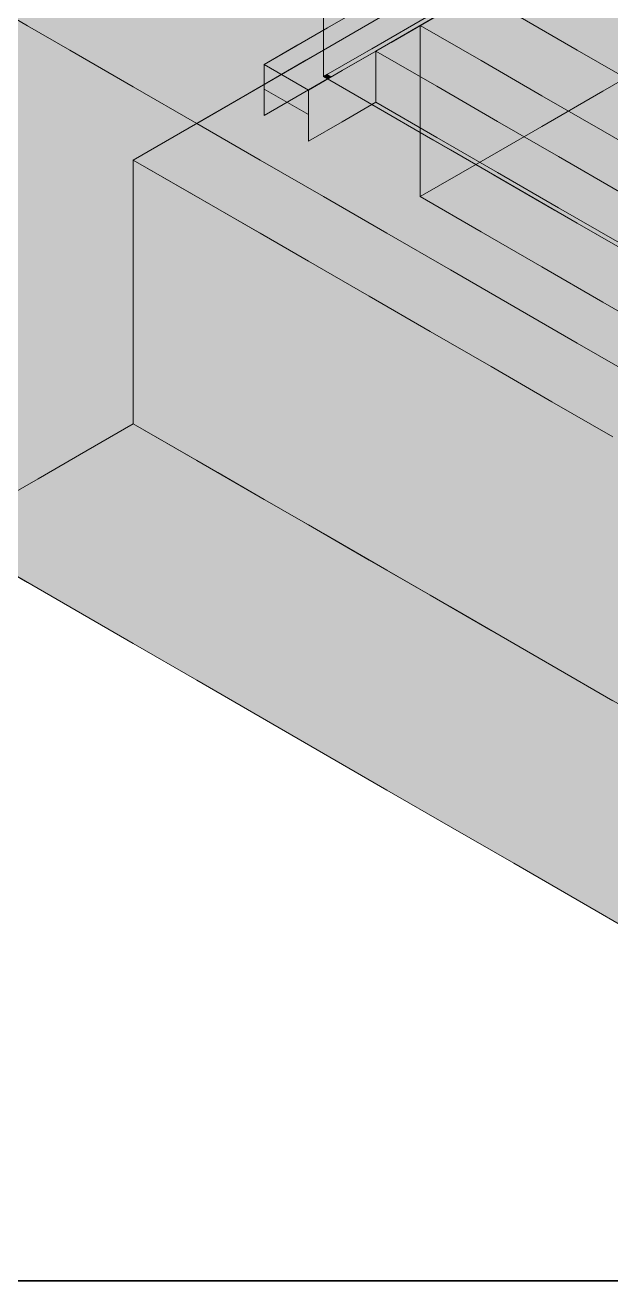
# Model space of a CAD drawing. Header units: metres. Extents: x 349021 to 349543, y 9281040 to 9281959.
# Drawn here: x 349206.465 to 349206.865, y 9281043.22 to 9281044.077 of the extents above; entities that cross this region are included whole.
import ezdxf

# ---------------------------------------------------------------- set-up
doc = ezdxf.new("R2010")
doc.units = ezdxf.units.M
doc.header["$LTSCALE"] = 0.25
doc.layers.add('ISO-3D', color=7, linetype='CONTINUOUS', lineweight=13)
doc.layers.add('ISO-3D-ARISTAS', color=250, linetype='CONTINUOUS', lineweight=13)
doc.layers.add('PANEL', color=5, linetype='CONTINUOUS', lineweight=35, true_color=0x1f4e79)

msp = doc.modelspace()

# ---------------------------------------------------------------- linework, layer by layer
at = {"layer": 'ISO-3D', "true_color": 0x8e8d88}
for points in [[(349206.66878, 9281044.10095), (349206.62548, 9281044.07595), (349206.66878, 9281044.1419), (349206.62548, 9281044.1169)], [(349206.53888, 9281044.085), (349206.5064, 9281044.06625), (349206.53888, 9281044.135), (349206.5064, 9281044.11625)], [(349206.71208, 9281044.085), (349206.66878, 9281044.06), (349206.71208, 9281044.135), (349206.66878, 9281044.11)], [(349206.901, 9281044.09692), (349206.85944, 9281044.07293), (349206.901, 9281044.13787), (349206.85944, 9281044.11388)], [(349206.71208, 9281044.085), (349206.66878, 9281044.06), (349206.71208, 9281044.12595), (349206.66878, 9281044.10095)], [(349206.75813, 9281044.09031), (349206.71483, 9281044.06531), (349206.75813, 9281044.12524), (349206.71483, 9281044.10024)], [(349206.81789, 9281044.08988), (349206.77633, 9281044.06589), (349206.81789, 9281044.12481), (349206.77633, 9281044.10082)], [(349206.5064, 9281044.06625), (349206.47393, 9281044.0475), (349206.5064, 9281044.11625), (349206.47393, 9281044.0975)], [(349206.62548, 9281044.07595), (349206.58218, 9281044.05095), (349206.62548, 9281044.1169), (349206.58218, 9281044.0919)], [(349206.58218, 9281044.0919), (349206.53888, 9281044.0669), (349206.58218, 9281044.11), (349206.53888, 9281044.085)], [(349206.75538, 9281044.0919), (349206.71208, 9281044.0669), (349206.75538, 9281044.11), (349206.71208, 9281044.085)], [(349206.85944, 9281044.07293), (349206.81789, 9281044.04893), (349206.85944, 9281044.11388), (349206.81789, 9281044.08988)], [(349206.66878, 9281044.06), (349206.62548, 9281044.035), (349206.66878, 9281044.10095), (349206.62548, 9281044.07595)], [(349206.71483, 9281044.06531), (349206.67153, 9281044.04031), (349206.71483, 9281044.10024), (349206.67153, 9281044.07524)], [(349206.77633, 9281044.06589), (349206.73477, 9281044.0419), (349206.77633, 9281044.10082), (349206.73477, 9281044.07682)], [(349206.47393, 9281044.0475), (349206.44145, 9281044.02875), (349206.47393, 9281044.0975), (349206.44145, 9281044.07875)], [(349206.58218, 9281044.05095), (349206.53888, 9281044.02595), (349206.58218, 9281044.0919), (349206.53888, 9281044.0669)], [(349206.81789, 9281044.04893), (349206.77633, 9281044.02494), (349206.81789, 9281044.08988), (349206.77633, 9281044.06589)], [(349206.901, 9281044.05597), (349206.85944, 9281044.03198), (349206.901, 9281044.09692), (349206.85944, 9281044.07293)], [(349206.53888, 9281044.0669), (349206.5064, 9281044.04815), (349206.53888, 9281044.085), (349206.5064, 9281044.06625)], [(349206.71208, 9281044.0669), (349206.66878, 9281044.0419), (349206.71208, 9281044.085), (349206.66878, 9281044.06)], [(349206.62548, 9281044.035), (349206.58218, 9281044.01), (349206.62548, 9281044.07595), (349206.58218, 9281044.05095)], [(349206.67153, 9281044.04031), (349206.62823, 9281044.01531), (349206.67153, 9281044.07524), (349206.62823, 9281044.05024)], [(349206.85944, 9281044.03198), (349206.81789, 9281044.00798), (349206.85944, 9281044.07293), (349206.81789, 9281044.04893)], [(349206.5064, 9281044.04815), (349206.47393, 9281044.0294), (349206.5064, 9281044.06625), (349206.47393, 9281044.0475)], [(349206.53888, 9281044.02595), (349206.5064, 9281044.0072), (349206.53888, 9281044.0669), (349206.5064, 9281044.04815)], [(349206.77633, 9281044.02494), (349206.73477, 9281044.00095), (349206.77633, 9281044.06589), (349206.73477, 9281044.0419)], [(349206.70453, 9281044.02444), (349206.6815, 9281044.01114), (349206.70453, 9281044.05936), (349206.6815, 9281044.04607)], [(349206.47393, 9281044.0294), (349206.44145, 9281044.01065), (349206.47393, 9281044.0475), (349206.44145, 9281044.02875)], [(349206.5064, 9281044.0072), (349206.47393, 9281043.98845), (349206.5064, 9281044.04815), (349206.47393, 9281044.0294)], [(349206.58218, 9281044.01), (349206.53888, 9281043.985), (349206.58218, 9281044.05095), (349206.53888, 9281044.02595)], [(349206.81789, 9281044.00798), (349206.77633, 9281043.98399), (349206.81789, 9281044.04893), (349206.77633, 9281044.02494)], [(349206.6815, 9281044.01114), (349206.65848, 9281043.99785), (349206.6815, 9281044.04607), (349206.65848, 9281044.03277)], [(349206.47393, 9281043.98845), (349206.44145, 9281043.9697), (349206.47393, 9281044.0294), (349206.44145, 9281044.01065)], [(349206.53888, 9281043.985), (349206.5064, 9281043.96625), (349206.53888, 9281044.02595), (349206.5064, 9281044.0072)], [(349206.77633, 9281043.98399), (349206.73477, 9281043.96), (349206.77633, 9281044.02494), (349206.73477, 9281044.00095)], [(349206.5064, 9281043.96625), (349206.47393, 9281043.9475), (349206.5064, 9281044.0072), (349206.47393, 9281043.98845)], [(349206.47393, 9281043.9475), (349206.44145, 9281043.92875), (349206.47393, 9281043.98845), (349206.44145, 9281043.9697)], [(349206.53888, 9281043.94), (349206.5064, 9281043.92125), (349206.53888, 9281043.985), (349206.5064, 9281043.96625)], [(349206.5064, 9281043.92125), (349206.47393, 9281043.9025), (349206.5064, 9281043.96625), (349206.47393, 9281043.9475)], [(349206.47393, 9281043.9025), (349206.44145, 9281043.88375), (349206.47393, 9281043.9475), (349206.44145, 9281043.92875)], [(349206.53888, 9281043.895), (349206.5064, 9281043.87625), (349206.53888, 9281043.94), (349206.5064, 9281043.92125)], [(349206.5064, 9281043.87625), (349206.47393, 9281043.8575), (349206.5064, 9281043.92125), (349206.47393, 9281043.9025)], [(349206.47393, 9281043.8575), (349206.44145, 9281043.83875), (349206.47393, 9281043.9025), (349206.44145, 9281043.88375)], [(349206.53888, 9281043.85), (349206.5064, 9281043.83125), (349206.53888, 9281043.895), (349206.5064, 9281043.87625)], [(349206.5064, 9281043.83125), (349206.47393, 9281043.8125), (349206.5064, 9281043.87625), (349206.47393, 9281043.8575)], [(349206.47393, 9281043.8125), (349206.44145, 9281043.79375), (349206.47393, 9281043.8575), (349206.44145, 9281043.83875)], [(349206.53888, 9281043.805), (349206.5064, 9281043.78625), (349206.53888, 9281043.85), (349206.5064, 9281043.83125)], [(349206.5064, 9281043.78625), (349206.47393, 9281043.7675), (349206.5064, 9281043.83125), (349206.47393, 9281043.8125)], [(349206.47393, 9281043.7675), (349206.44145, 9281043.74875), (349206.47393, 9281043.8125), (349206.44145, 9281043.79375)]]:
    msp.add_solid(points, dxfattribs=at)
at = {"layer": 'ISO-3D', "true_color": 0x9e9d98}
for points in [[(349206.75538, 9281044.06), (349206.71208, 9281044.085), (349206.75538, 9281044.11), (349206.71208, 9281044.135)], [(349206.71208, 9281044.035), (349206.66878, 9281044.06), (349206.71208, 9281044.085), (349206.66878, 9281044.11)], [(349206.79869, 9281044.035), (349206.75538, 9281044.06), (349206.79869, 9281044.085), (349206.75538, 9281044.11)], [(349206.46671, 9281044.02667), (349206.43784, 9281044.04333), (349206.46671, 9281044.07667), (349206.43784, 9281044.09333)], [(349206.75538, 9281044.01), (349206.71208, 9281044.035), (349206.75538, 9281044.06), (349206.71208, 9281044.085)], [(349206.84199, 9281044.01), (349206.79869, 9281044.035), (349206.84199, 9281044.06), (349206.79869, 9281044.085)], [(349206.49558, 9281044.01), (349206.46671, 9281044.02667), (349206.49558, 9281044.06), (349206.46671, 9281044.07667)], [(349206.77633, 9281044.01791), (349206.73477, 9281044.0419), (349206.77633, 9281044.05283), (349206.73477, 9281044.07682)], [(349206.53888, 9281043.985), (349206.49558, 9281044.01), (349206.53888, 9281044.035), (349206.49558, 9281044.06)], [(349206.71208, 9281044.0169), (349206.66878, 9281044.0419), (349206.71208, 9281044.035), (349206.66878, 9281044.06)], [(349206.74608, 9281044.00045), (349206.70453, 9281044.02444), (349206.74608, 9281044.03537), (349206.70453, 9281044.05936)], [(349206.79869, 9281043.985), (349206.75538, 9281044.01), (349206.79869, 9281044.035), (349206.75538, 9281044.06)], [(349206.88529, 9281043.985), (349206.84199, 9281044.01), (349206.88529, 9281044.035), (349206.84199, 9281044.06)], [(349206.65848, 9281044.01595), (349206.62823, 9281044.03341), (349206.65848, 9281044.03277), (349206.62823, 9281044.05024)], [(349206.81789, 9281043.99392), (349206.77633, 9281044.01791), (349206.81789, 9281044.02884), (349206.77633, 9281044.05283)], [(349206.46671, 9281043.97667), (349206.43784, 9281043.99333), (349206.46671, 9281044.02667), (349206.43784, 9281044.04333)], [(349206.77633, 9281043.97696), (349206.73477, 9281044.00095), (349206.77633, 9281044.01791), (349206.73477, 9281044.0419)], [(349206.58218, 9281043.96), (349206.53888, 9281043.985), (349206.58218, 9281044.01), (349206.53888, 9281044.035)], [(349206.75538, 9281043.9919), (349206.71208, 9281044.0169), (349206.75538, 9281044.01), (349206.71208, 9281044.035)], [(349206.78764, 9281043.97645), (349206.74608, 9281044.00045), (349206.78764, 9281044.01138), (349206.74608, 9281044.03537)], [(349206.84199, 9281043.96), (349206.79869, 9281043.985), (349206.84199, 9281044.01), (349206.79869, 9281044.035)], [(349206.49558, 9281043.96), (349206.46671, 9281043.97667), (349206.49558, 9281044.01), (349206.46671, 9281044.02667)], [(349206.85944, 9281043.96992), (349206.81789, 9281043.99392), (349206.85944, 9281044.00485), (349206.81789, 9281044.02884)], [(349206.81789, 9281043.95297), (349206.77633, 9281043.97696), (349206.81789, 9281043.99392), (349206.77633, 9281044.01791)], [(349206.53888, 9281043.935), (349206.49558, 9281043.96), (349206.53888, 9281043.985), (349206.49558, 9281044.01)], [(349206.62548, 9281043.935), (349206.58218, 9281043.96), (349206.62548, 9281043.985), (349206.58218, 9281044.01)], [(349206.79869, 9281043.9669), (349206.75538, 9281043.9919), (349206.79869, 9281043.985), (349206.75538, 9281044.01)], [(349206.8292, 9281043.95246), (349206.78764, 9281043.97645), (349206.8292, 9281043.98739), (349206.78764, 9281044.01138)], [(349206.88529, 9281043.935), (349206.84199, 9281043.96), (349206.88529, 9281043.985), (349206.84199, 9281044.01)], [(349206.901, 9281043.94593), (349206.85944, 9281043.96992), (349206.901, 9281043.98086), (349206.85944, 9281044.00485)], [(349206.77633, 9281043.93601), (349206.73477, 9281043.96), (349206.77633, 9281043.97696), (349206.73477, 9281044.00095)], [(349206.46671, 9281043.93), (349206.43784, 9281043.94667), (349206.46671, 9281043.97667), (349206.43784, 9281043.99333)], [(349206.85944, 9281043.92897), (349206.81789, 9281043.95297), (349206.85944, 9281043.96992), (349206.81789, 9281043.99392)], [(349206.87075, 9281043.92847), (349206.8292, 9281043.95246), (349206.87075, 9281043.96339), (349206.8292, 9281043.98739)], [(349206.56775, 9281043.92333), (349206.53888, 9281043.94), (349206.56775, 9281043.96833), (349206.53888, 9281043.985)], [(349206.58218, 9281043.91), (349206.53888, 9281043.935), (349206.58218, 9281043.96), (349206.53888, 9281043.985)], [(349206.66878, 9281043.91), (349206.62548, 9281043.935), (349206.66878, 9281043.96), (349206.62548, 9281043.985)], [(349206.84199, 9281043.9419), (349206.79869, 9281043.9669), (349206.84199, 9281043.96), (349206.79869, 9281043.985)], [(349206.49558, 9281043.91333), (349206.46671, 9281043.93), (349206.49558, 9281043.96), (349206.46671, 9281043.97667)], [(349206.81789, 9281043.91202), (349206.77633, 9281043.93601), (349206.81789, 9281043.95297), (349206.77633, 9281043.97696)], [(349206.901, 9281043.90498), (349206.85944, 9281043.92897), (349206.901, 9281043.94593), (349206.85944, 9281043.96992)], [(349206.59661, 9281043.90667), (349206.56775, 9281043.92333), (349206.59661, 9281043.95167), (349206.56775, 9281043.96833)], [(349206.53888, 9281043.88833), (349206.49558, 9281043.91333), (349206.53888, 9281043.935), (349206.49558, 9281043.96)], [(349206.62548, 9281043.885), (349206.58218, 9281043.91), (349206.62548, 9281043.935), (349206.58218, 9281043.96)], [(349206.71208, 9281043.885), (349206.66878, 9281043.91), (349206.71208, 9281043.935), (349206.66878, 9281043.96)], [(349206.85944, 9281043.88802), (349206.81789, 9281043.91202), (349206.85944, 9281043.92897), (349206.81789, 9281043.95297)], [(349206.88529, 9281043.9169), (349206.84199, 9281043.9419), (349206.88529, 9281043.935), (349206.84199, 9281043.96)], [(349206.46671, 9281043.88333), (349206.43784, 9281043.9), (349206.46671, 9281043.93), (349206.43784, 9281043.94667)], [(349206.62548, 9281043.89), (349206.59661, 9281043.90667), (349206.62548, 9281043.935), (349206.59661, 9281043.95167)], [(349206.56775, 9281043.87833), (349206.53888, 9281043.895), (349206.56775, 9281043.92333), (349206.53888, 9281043.94)], [(349206.49558, 9281043.86667), (349206.46671, 9281043.88333), (349206.49558, 9281043.91333), (349206.46671, 9281043.93)], [(349206.58218, 9281043.86333), (349206.53888, 9281043.88833), (349206.58218, 9281043.91), (349206.53888, 9281043.935)], [(349206.62823, 9281043.88841), (349206.62548, 9281043.89), (349206.62823, 9281043.93341), (349206.62548, 9281043.935)], [(349206.66878, 9281043.86), (349206.62548, 9281043.885), (349206.66878, 9281043.91), (349206.62548, 9281043.935)], [(349206.65848, 9281043.87095), (349206.62823, 9281043.88841), (349206.65848, 9281043.91595), (349206.62823, 9281043.93341)], [(349206.75538, 9281043.86), (349206.71208, 9281043.885), (349206.75538, 9281043.91), (349206.71208, 9281043.935)], [(349206.901, 9281043.86403), (349206.85944, 9281043.88802), (349206.901, 9281043.90498), (349206.85944, 9281043.92897)], [(349206.59661, 9281043.86167), (349206.56775, 9281043.87833), (349206.59661, 9281043.90667), (349206.56775, 9281043.92333)], [(349206.53888, 9281043.84167), (349206.49558, 9281043.86667), (349206.53888, 9281043.88833), (349206.49558, 9281043.91333)], [(349206.62548, 9281043.83833), (349206.58218, 9281043.86333), (349206.62548, 9281043.885), (349206.58218, 9281043.91)], [(349206.70003, 9281043.84696), (349206.65848, 9281043.87095), (349206.70003, 9281043.89196), (349206.65848, 9281043.91595)], [(349206.71208, 9281043.835), (349206.66878, 9281043.86), (349206.71208, 9281043.885), (349206.66878, 9281043.91)], [(349206.79869, 9281043.835), (349206.75538, 9281043.86), (349206.79869, 9281043.885), (349206.75538, 9281043.91)], [(349206.62548, 9281043.845), (349206.59661, 9281043.86167), (349206.62548, 9281043.89), (349206.59661, 9281043.90667)], [(349206.46671, 9281043.83667), (349206.43784, 9281043.85333), (349206.46671, 9281043.88333), (349206.43784, 9281043.9)], [(349206.56775, 9281043.83333), (349206.53888, 9281043.85), (349206.56775, 9281043.87833), (349206.53888, 9281043.895)], [(349206.58218, 9281043.81667), (349206.53888, 9281043.84167), (349206.58218, 9281043.86333), (349206.53888, 9281043.88833)], [(349206.62823, 9281043.84341), (349206.62548, 9281043.845), (349206.62823, 9281043.88841), (349206.62548, 9281043.89)], [(349206.66878, 9281043.81333), (349206.62548, 9281043.83833), (349206.66878, 9281043.86), (349206.62548, 9281043.885)], [(349206.65848, 9281043.82595), (349206.62823, 9281043.84341), (349206.65848, 9281043.87095), (349206.62823, 9281043.88841)], [(349206.74159, 9281043.82297), (349206.70003, 9281043.84696), (349206.74159, 9281043.86797), (349206.70003, 9281043.89196)], [(349206.75538, 9281043.81), (349206.71208, 9281043.835), (349206.75538, 9281043.86), (349206.71208, 9281043.885)], [(349206.84199, 9281043.81), (349206.79869, 9281043.835), (349206.84199, 9281043.86), (349206.79869, 9281043.885)], [(349206.49558, 9281043.82), (349206.46671, 9281043.83667), (349206.49558, 9281043.86667), (349206.46671, 9281043.88333)], [(349206.59661, 9281043.81667), (349206.56775, 9281043.83333), (349206.59661, 9281043.86167), (349206.56775, 9281043.87833)], [(349206.70003, 9281043.80196), (349206.65848, 9281043.82595), (349206.70003, 9281043.84696), (349206.65848, 9281043.87095)], [(349206.78314, 9281043.79897), (349206.74159, 9281043.82297), (349206.78314, 9281043.84397), (349206.74159, 9281043.86797)], [(349206.53888, 9281043.795), (349206.49558, 9281043.82), (349206.53888, 9281043.84167), (349206.49558, 9281043.86667)], [(349206.62548, 9281043.79167), (349206.58218, 9281043.81667), (349206.62548, 9281043.83833), (349206.58218, 9281043.86333)], [(349206.62548, 9281043.8), (349206.59661, 9281043.81667), (349206.62548, 9281043.845), (349206.59661, 9281043.86167)], [(349206.71208, 9281043.78833), (349206.66878, 9281043.81333), (349206.71208, 9281043.835), (349206.66878, 9281043.86)], [(349206.79869, 9281043.785), (349206.75538, 9281043.81), (349206.79869, 9281043.835), (349206.75538, 9281043.86)], [(349206.88529, 9281043.785), (349206.84199, 9281043.81), (349206.88529, 9281043.835), (349206.84199, 9281043.86)], [(349206.46671, 9281043.79), (349206.43784, 9281043.80667), (349206.46671, 9281043.83667), (349206.43784, 9281043.85333)], [(349206.56775, 9281043.78833), (349206.53888, 9281043.805), (349206.56775, 9281043.83333), (349206.53888, 9281043.85)], [(349206.58218, 9281043.77), (349206.53888, 9281043.795), (349206.58218, 9281043.81667), (349206.53888, 9281043.84167)], [(349206.62823, 9281043.79841), (349206.62548, 9281043.8), (349206.62823, 9281043.84341), (349206.62548, 9281043.845)], [(349206.65848, 9281043.78095), (349206.62823, 9281043.79841), (349206.65848, 9281043.82595), (349206.62823, 9281043.84341)], [(349206.74159, 9281043.77797), (349206.70003, 9281043.80196), (349206.74159, 9281043.82297), (349206.70003, 9281043.84696)], [(349206.8247, 9281043.77498), (349206.78314, 9281043.79897), (349206.8247, 9281043.81998), (349206.78314, 9281043.84397)], [(349206.49558, 9281043.77333), (349206.46671, 9281043.79), (349206.49558, 9281043.82), (349206.46671, 9281043.83667)], [(349206.59661, 9281043.77167), (349206.56775, 9281043.78833), (349206.59661, 9281043.81667), (349206.56775, 9281043.83333)], [(349206.66878, 9281043.76667), (349206.62548, 9281043.79167), (349206.66878, 9281043.81333), (349206.62548, 9281043.83833)], [(349206.75538, 9281043.76333), (349206.71208, 9281043.78833), (349206.75538, 9281043.81), (349206.71208, 9281043.835)], [(349206.84199, 9281043.76), (349206.79869, 9281043.785), (349206.84199, 9281043.81), (349206.79869, 9281043.835)], [(349206.70003, 9281043.75696), (349206.65848, 9281043.78095), (349206.70003, 9281043.80196), (349206.65848, 9281043.82595)], [(349206.53888, 9281043.74833), (349206.49558, 9281043.77333), (349206.53888, 9281043.795), (349206.49558, 9281043.82)], [(349206.62548, 9281043.745), (349206.58218, 9281043.77), (349206.62548, 9281043.79167), (349206.58218, 9281043.81667)], [(349206.62548, 9281043.755), (349206.59661, 9281043.77167), (349206.62548, 9281043.8), (349206.59661, 9281043.81667)], [(349206.78314, 9281043.75397), (349206.74159, 9281043.77797), (349206.78314, 9281043.79897), (349206.74159, 9281043.82297)], [(349206.86626, 9281043.75099), (349206.8247, 9281043.77498), (349206.86626, 9281043.79599), (349206.8247, 9281043.81998)], [(349206.71208, 9281043.74167), (349206.66878, 9281043.76667), (349206.71208, 9281043.78833), (349206.66878, 9281043.81333)], [(349206.79869, 9281043.73833), (349206.75538, 9281043.76333), (349206.79869, 9281043.785), (349206.75538, 9281043.81)], [(349206.88529, 9281043.735), (349206.84199, 9281043.76), (349206.88529, 9281043.785), (349206.84199, 9281043.81)], [(349206.46671, 9281043.74333), (349206.43784, 9281043.76), (349206.46671, 9281043.79), (349206.43784, 9281043.80667)], [(349206.62823, 9281043.75341), (349206.62548, 9281043.755), (349206.62823, 9281043.79841), (349206.62548, 9281043.8)], [(349206.65848, 9281043.73595), (349206.62823, 9281043.75341), (349206.65848, 9281043.78095), (349206.62823, 9281043.79841)], [(349206.74159, 9281043.73297), (349206.70003, 9281043.75696), (349206.74159, 9281043.77797), (349206.70003, 9281043.80196)], [(349206.8247, 9281043.72998), (349206.78314, 9281043.75397), (349206.8247, 9281043.77498), (349206.78314, 9281043.79897)], [(349206.49558, 9281043.72667), (349206.46671, 9281043.74333), (349206.49558, 9281043.77333), (349206.46671, 9281043.79)], [(349206.58218, 9281043.72333), (349206.53888, 9281043.74833), (349206.58218, 9281043.77), (349206.53888, 9281043.795)], [(349206.66878, 9281043.72), (349206.62548, 9281043.745), (349206.66878, 9281043.76667), (349206.62548, 9281043.79167)], [(349206.75538, 9281043.71667), (349206.71208, 9281043.74167), (349206.75538, 9281043.76333), (349206.71208, 9281043.78833)], [(349206.84199, 9281043.71333), (349206.79869, 9281043.73833), (349206.84199, 9281043.76), (349206.79869, 9281043.785)], [(349206.53888, 9281043.70167), (349206.49558, 9281043.72667), (349206.53888, 9281043.74833), (349206.49558, 9281043.77333)], [(349206.70003, 9281043.71196), (349206.65848, 9281043.73595), (349206.70003, 9281043.75696), (349206.65848, 9281043.78095)], [(349206.78314, 9281043.70897), (349206.74159, 9281043.73297), (349206.78314, 9281043.75397), (349206.74159, 9281043.77797)], [(349206.86626, 9281043.70599), (349206.8247, 9281043.72998), (349206.86626, 9281043.75099), (349206.8247, 9281043.77498)], [(349206.62548, 9281043.69833), (349206.58218, 9281043.72333), (349206.62548, 9281043.745), (349206.58218, 9281043.77)], [(349206.71208, 9281043.695), (349206.66878, 9281043.72), (349206.71208, 9281043.74167), (349206.66878, 9281043.76667)], [(349206.46671, 9281043.69667), (349206.43784, 9281043.71333), (349206.46671, 9281043.74333), (349206.43784, 9281043.76)], [(349206.74159, 9281043.68797), (349206.70003, 9281043.71196), (349206.74159, 9281043.73297), (349206.70003, 9281043.75696)], [(349206.79869, 9281043.69167), (349206.75538, 9281043.71667), (349206.79869, 9281043.73833), (349206.75538, 9281043.76333)], [(349206.88529, 9281043.68833), (349206.84199, 9281043.71333), (349206.88529, 9281043.735), (349206.84199, 9281043.76)], [(349206.58218, 9281043.67667), (349206.53888, 9281043.70167), (349206.58218, 9281043.72333), (349206.53888, 9281043.74833)], [(349206.8247, 9281043.68498), (349206.78314, 9281043.70897), (349206.8247, 9281043.72998), (349206.78314, 9281043.75397)], [(349206.49558, 9281043.68), (349206.46671, 9281043.69667), (349206.49558, 9281043.72667), (349206.46671, 9281043.74333)], [(349206.66878, 9281043.67333), (349206.62548, 9281043.69833), (349206.66878, 9281043.72), (349206.62548, 9281043.745)], [(349206.75538, 9281043.67), (349206.71208, 9281043.695), (349206.75538, 9281043.71667), (349206.71208, 9281043.74167)], [(349206.84199, 9281043.66667), (349206.79869, 9281043.69167), (349206.84199, 9281043.71333), (349206.79869, 9281043.73833)], [(349206.78314, 9281043.66397), (349206.74159, 9281043.68797), (349206.78314, 9281043.70897), (349206.74159, 9281043.73297)], [(349206.86626, 9281043.66099), (349206.8247, 9281043.68498), (349206.86626, 9281043.70599), (349206.8247, 9281043.72998)], [(349206.53888, 9281043.655), (349206.49558, 9281043.68), (349206.53888, 9281043.70167), (349206.49558, 9281043.72667)], [(349206.62548, 9281043.65167), (349206.58218, 9281043.67667), (349206.62548, 9281043.69833), (349206.58218, 9281043.72333)], [(349206.71208, 9281043.64833), (349206.66878, 9281043.67333), (349206.71208, 9281043.695), (349206.66878, 9281043.72)], [(349206.79869, 9281043.645), (349206.75538, 9281043.67), (349206.79869, 9281043.69167), (349206.75538, 9281043.71667)], [(349206.88529, 9281043.64167), (349206.84199, 9281043.66667), (349206.88529, 9281043.68833), (349206.84199, 9281043.71333)], [(349206.8247, 9281043.63998), (349206.78314, 9281043.66397), (349206.8247, 9281043.68498), (349206.78314, 9281043.70897)], [(349206.58218, 9281043.63), (349206.53888, 9281043.655), (349206.58218, 9281043.67667), (349206.53888, 9281043.70167)], [(349206.66878, 9281043.62667), (349206.62548, 9281043.65167), (349206.66878, 9281043.67333), (349206.62548, 9281043.69833)], [(349206.75538, 9281043.62333), (349206.71208, 9281043.64833), (349206.75538, 9281043.67), (349206.71208, 9281043.695)], [(349206.84199, 9281043.62), (349206.79869, 9281043.645), (349206.84199, 9281043.66667), (349206.79869, 9281043.69167)], [(349206.86626, 9281043.61599), (349206.8247, 9281043.63998), (349206.86626, 9281043.66099), (349206.8247, 9281043.68498)], [(349206.62548, 9281043.605), (349206.58218, 9281043.63), (349206.62548, 9281043.65167), (349206.58218, 9281043.67667)], [(349206.71208, 9281043.60167), (349206.66878, 9281043.62667), (349206.71208, 9281043.64833), (349206.66878, 9281043.67333)], [(349206.79869, 9281043.59833), (349206.75538, 9281043.62333), (349206.79869, 9281043.645), (349206.75538, 9281043.67)], [(349206.88529, 9281043.595), (349206.84199, 9281043.62), (349206.88529, 9281043.64167), (349206.84199, 9281043.66667)], [(349206.66878, 9281043.58), (349206.62548, 9281043.605), (349206.66878, 9281043.62667), (349206.62548, 9281043.65167)], [(349206.75538, 9281043.57667), (349206.71208, 9281043.60167), (349206.75538, 9281043.62333), (349206.71208, 9281043.64833)], [(349206.84199, 9281043.57333), (349206.79869, 9281043.59833), (349206.84199, 9281043.62), (349206.79869, 9281043.645)], [(349206.71208, 9281043.555), (349206.66878, 9281043.58), (349206.71208, 9281043.60167), (349206.66878, 9281043.62667)], [(349206.79869, 9281043.55167), (349206.75538, 9281043.57667), (349206.79869, 9281043.59833), (349206.75538, 9281043.62333)], [(349206.88529, 9281043.54833), (349206.84199, 9281043.57333), (349206.88529, 9281043.595), (349206.84199, 9281043.62)], [(349206.75538, 9281043.53), (349206.71208, 9281043.555), (349206.75538, 9281043.57667), (349206.71208, 9281043.60167)], [(349206.84199, 9281043.52667), (349206.79869, 9281043.55167), (349206.84199, 9281043.57333), (349206.79869, 9281043.59833)], [(349206.79869, 9281043.505), (349206.75538, 9281043.53), (349206.79869, 9281043.55167), (349206.75538, 9281043.57667)], [(349206.88529, 9281043.50167), (349206.84199, 9281043.52667), (349206.88529, 9281043.54833), (349206.84199, 9281043.57333)], [(349206.84199, 9281043.48), (349206.79869, 9281043.505), (349206.84199, 9281043.52667), (349206.79869, 9281043.55167)], [(349206.88529, 9281043.455), (349206.84199, 9281043.48), (349206.88529, 9281043.50167), (349206.84199, 9281043.52667)]]:
    msp.add_solid(points, dxfattribs=at)
at = {"layer": 'ISO-3D', "true_color": 0xb0aea8}
for points in [[(349206.6428, 9281044.095), (349206.60816, 9281044.075), (349206.5995, 9281044.12), (349206.56486, 9281044.1)], [(349206.77633, 9281044.10082), (349206.73477, 9281044.07682), (349206.74608, 9281044.11828), (349206.70453, 9281044.09429)], [(349206.50135, 9281044.09667), (349206.46671, 9281044.07667), (349206.47248, 9281044.11333), (349206.43784, 9281044.09333)], [(349206.72074, 9281044.09), (349206.6861, 9281044.07), (349206.67744, 9281044.115), (349206.6428, 9281044.095)], [(349206.79869, 9281044.085), (349206.76405, 9281044.065), (349206.75538, 9281044.11), (349206.72074, 9281044.09)], [(349206.60816, 9281044.075), (349206.57352, 9281044.055), (349206.56486, 9281044.1), (349206.53022, 9281044.08)], [(349206.77971, 9281044.07801), (349206.73815, 9281044.05402), (349206.73984, 9281044.10103), (349206.69829, 9281044.07703)], [(349206.86113, 9281044.07899), (349206.81958, 9281044.05499), (349206.82126, 9281044.102), (349206.77971, 9281044.07801)], [(349206.94255, 9281044.07996), (349206.901, 9281044.05597), (349206.90269, 9281044.10298), (349206.86113, 9281044.07899)], [(349206.53022, 9281044.08), (349206.49558, 9281044.06), (349206.50135, 9281044.09667), (349206.46671, 9281044.07667)], [(349206.6861, 9281044.07), (349206.65146, 9281044.05), (349206.6428, 9281044.095), (349206.60816, 9281044.075)], [(349206.73477, 9281044.07682), (349206.70453, 9281044.05936), (349206.70453, 9281044.09429), (349206.67428, 9281044.07682)], [(349206.76405, 9281044.065), (349206.7294, 9281044.045), (349206.72074, 9281044.09), (349206.6861, 9281044.07)], [(349206.74608, 9281044.08335), (349206.70453, 9281044.05936), (349206.74333, 9281044.08494), (349206.70178, 9281044.06095)], [(349206.84199, 9281044.06), (349206.80735, 9281044.04), (349206.79869, 9281044.085), (349206.76405, 9281044.065)], [(349206.57352, 9281044.055), (349206.53888, 9281044.035), (349206.53022, 9281044.08), (349206.49558, 9281044.06)], [(349206.65146, 9281044.05), (349206.61682, 9281044.03), (349206.60816, 9281044.075), (349206.57352, 9281044.055)], [(349206.70453, 9281044.05936), (349206.6815, 9281044.04607), (349206.67428, 9281044.07682), (349206.65126, 9281044.06353)], [(349206.73815, 9281044.05402), (349206.6966, 9281044.03003), (349206.69829, 9281044.07703), (349206.65673, 9281044.05304)], [(349206.77633, 9281044.05283), (349206.74608, 9281044.03537), (349206.73477, 9281044.07682), (349206.70453, 9281044.05936)], [(349206.81958, 9281044.05499), (349206.77802, 9281044.031), (349206.77971, 9281044.07801), (349206.73815, 9281044.05402)], [(349206.901, 9281044.05597), (349206.85944, 9281044.03198), (349206.86113, 9281044.07899), (349206.81958, 9281044.05499)], [(349206.7294, 9281044.045), (349206.69476, 9281044.025), (349206.6861, 9281044.07), (349206.65146, 9281044.05)], [(349206.80735, 9281044.04), (349206.77271, 9281044.02), (349206.76405, 9281044.065), (349206.7294, 9281044.045)], [(349206.6815, 9281044.04607), (349206.65848, 9281044.03277), (349206.65126, 9281044.06353), (349206.62823, 9281044.05024)], [(349206.70453, 9281044.05936), (349206.67428, 9281044.0419), (349206.70178, 9281044.06095), (349206.67153, 9281044.04349)], [(349206.88529, 9281044.035), (349206.85065, 9281044.015), (349206.84199, 9281044.06), (349206.80735, 9281044.04)], [(349206.61682, 9281044.03), (349206.58218, 9281044.01), (349206.57352, 9281044.055), (349206.53888, 9281044.035)], [(349206.6966, 9281044.03003), (349206.65504, 9281044.00603), (349206.65673, 9281044.05304), (349206.61518, 9281044.02905)], [(349206.69476, 9281044.025), (349206.66012, 9281044.005), (349206.65146, 9281044.05), (349206.61682, 9281044.03)], [(349206.77802, 9281044.031), (349206.73646, 9281044.00701), (349206.73815, 9281044.05402), (349206.6966, 9281044.03003)], [(349206.81789, 9281044.02884), (349206.78764, 9281044.01138), (349206.77633, 9281044.05283), (349206.74608, 9281044.03537)], [(349206.85944, 9281044.03198), (349206.81789, 9281044.00798), (349206.81958, 9281044.05499), (349206.77802, 9281044.031)], [(349206.67428, 9281044.0419), (349206.67153, 9281044.04031), (349206.67153, 9281044.04349), (349206.66878, 9281044.0419)], [(349206.77271, 9281044.02), (349206.73806, 9281044), (349206.7294, 9281044.045), (349206.69476, 9281044.025)], [(349206.85065, 9281044.015), (349206.81601, 9281043.995), (349206.80735, 9281044.04), (349206.77271, 9281044.02)], [(349206.66012, 9281044.005), (349206.62548, 9281043.985), (349206.61682, 9281044.03), (349206.58218, 9281044.01)], [(349206.73646, 9281044.00701), (349206.69491, 9281043.98302), (349206.6966, 9281044.03003), (349206.65504, 9281044.00603)], [(349206.81789, 9281044.00798), (349206.77633, 9281043.98399), (349206.77802, 9281044.031), (349206.73646, 9281044.00701)], [(349206.92859, 9281044.01), (349206.89395, 9281043.99), (349206.88529, 9281044.035), (349206.85065, 9281044.015)], [(349206.65504, 9281044.00603), (349206.61689, 9281043.98401), (349206.61518, 9281044.02905), (349206.57703, 9281044.00702)], [(349206.73806, 9281044), (349206.70342, 9281043.98), (349206.69476, 9281044.025), (349206.66012, 9281044.005)], [(349206.74608, 9281044.00045), (349206.74333, 9281043.99886), (349206.70453, 9281044.02444), (349206.70178, 9281044.02285)], [(349206.85944, 9281044.00485), (349206.8292, 9281043.98739), (349206.81789, 9281044.02884), (349206.78764, 9281044.01138)], [(349206.81601, 9281043.995), (349206.78137, 9281043.975), (349206.77271, 9281044.02), (349206.73806, 9281044)], [(349206.89395, 9281043.99), (349206.85931, 9281043.97), (349206.85065, 9281044.015), (349206.81601, 9281043.995)], [(349206.61689, 9281043.98401), (349206.57874, 9281043.96198), (349206.57703, 9281044.00702), (349206.53888, 9281043.985)], [(349206.69491, 9281043.98302), (349206.65676, 9281043.96099), (349206.65504, 9281044.00603), (349206.61689, 9281043.98401)], [(349206.70342, 9281043.98), (349206.66878, 9281043.96), (349206.66012, 9281044.005), (349206.62548, 9281043.985)], [(349206.77633, 9281043.98399), (349206.73477, 9281043.96), (349206.73646, 9281044.00701), (349206.69491, 9281043.98302)], [(349206.901, 9281043.98086), (349206.87075, 9281043.96339), (349206.85944, 9281044.00485), (349206.8292, 9281043.98739)], [(349206.78137, 9281043.975), (349206.74672, 9281043.955), (349206.73806, 9281044), (349206.70342, 9281043.98)], [(349206.78764, 9281043.97645), (349206.78489, 9281043.97487), (349206.74608, 9281044.00045), (349206.74333, 9281043.99886)], [(349206.85931, 9281043.97), (349206.82467, 9281043.95), (349206.81601, 9281043.995), (349206.78137, 9281043.975)], [(349206.93725, 9281043.965), (349206.90261, 9281043.945), (349206.89395, 9281043.99), (349206.85931, 9281043.97)], [(349206.65676, 9281043.96099), (349206.61861, 9281043.93897), (349206.61689, 9281043.98401), (349206.57874, 9281043.96198)], [(349206.73477, 9281043.96), (349206.69662, 9281043.93797), (349206.69491, 9281043.98302), (349206.65676, 9281043.96099)], [(349206.74672, 9281043.955), (349206.71208, 9281043.935), (349206.70342, 9281043.98), (349206.66878, 9281043.96)], [(349206.82467, 9281043.95), (349206.79003, 9281043.93), (349206.78137, 9281043.975), (349206.74672, 9281043.955)], [(349206.8292, 9281043.95246), (349206.82645, 9281043.95087), (349206.78764, 9281043.97645), (349206.78489, 9281043.97487)], [(349206.90261, 9281043.945), (349206.86797, 9281043.925), (349206.85931, 9281043.97), (349206.82467, 9281043.95)], [(349206.69662, 9281043.93797), (349206.65848, 9281043.91595), (349206.65676, 9281043.96099), (349206.61861, 9281043.93897)], [(349206.77633, 9281043.93601), (349206.73818, 9281043.91398), (349206.73477, 9281043.96), (349206.69662, 9281043.93797)], [(349206.79003, 9281043.93), (349206.75538, 9281043.91), (349206.74672, 9281043.955), (349206.71208, 9281043.935)], [(349206.87075, 9281043.92847), (349206.868, 9281043.92688), (349206.8292, 9281043.95246), (349206.82645, 9281043.95087)], [(349206.86797, 9281043.925), (349206.83333, 9281043.905), (349206.82467, 9281043.95), (349206.79003, 9281043.93)], [(349206.73818, 9281043.91398), (349206.70003, 9281043.89196), (349206.69662, 9281043.93797), (349206.65848, 9281043.91595)], [(349206.81789, 9281043.91202), (349206.77974, 9281043.88999), (349206.77633, 9281043.93601), (349206.73818, 9281043.91398)], [(349206.83333, 9281043.905), (349206.79869, 9281043.885), (349206.79003, 9281043.93), (349206.75538, 9281043.91)], [(349206.91127, 9281043.9), (349206.87663, 9281043.88), (349206.86797, 9281043.925), (349206.83333, 9281043.905)], [(349206.77974, 9281043.88999), (349206.74159, 9281043.86797), (349206.73818, 9281043.91398), (349206.70003, 9281043.89196)], [(349206.85944, 9281043.88802), (349206.82129, 9281043.866), (349206.81789, 9281043.91202), (349206.77974, 9281043.88999)], [(349206.87663, 9281043.88), (349206.84199, 9281043.86), (349206.83333, 9281043.905), (349206.79869, 9281043.885)], [(349206.82129, 9281043.866), (349206.78314, 9281043.84397), (349206.77974, 9281043.88999), (349206.74159, 9281043.86797)], [(349206.901, 9281043.86403), (349206.86285, 9281043.84201), (349206.85944, 9281043.88802), (349206.82129, 9281043.866)], [(349206.91993, 9281043.855), (349206.88529, 9281043.835), (349206.87663, 9281043.88), (349206.84199, 9281043.86)], [(349206.86285, 9281043.84201), (349206.8247, 9281043.81998), (349206.82129, 9281043.866), (349206.78314, 9281043.84397)], [(349206.94255, 9281043.84004), (349206.9044, 9281043.81801), (349206.901, 9281043.86403), (349206.86285, 9281043.84201)], [(349206.9044, 9281043.81801), (349206.86626, 9281043.79599), (349206.86285, 9281043.84201), (349206.8247, 9281043.81998)], [(349206.58218, 9281043.78), (349206.5497, 9281043.76125), (349206.53888, 9281043.805), (349206.5064, 9281043.78625)], [(349206.5497, 9281043.76125), (349206.51723, 9281043.7425), (349206.5064, 9281043.78625), (349206.47393, 9281043.7675)], [(349206.62548, 9281043.755), (349206.593, 9281043.73625), (349206.58218, 9281043.78), (349206.5497, 9281043.76125)], [(349206.51723, 9281043.7425), (349206.48475, 9281043.72375), (349206.47393, 9281043.7675), (349206.44145, 9281043.74875)], [(349206.593, 9281043.73625), (349206.56053, 9281043.7175), (349206.5497, 9281043.76125), (349206.51723, 9281043.7425)], [(349206.48475, 9281043.72375), (349206.45228, 9281043.705), (349206.44145, 9281043.74875), (349206.40897, 9281043.73)], [(349206.66878, 9281043.73), (349206.63631, 9281043.71125), (349206.62548, 9281043.755), (349206.593, 9281043.73625)], [(349206.56053, 9281043.7175), (349206.52805, 9281043.69875), (349206.51723, 9281043.7425), (349206.48475, 9281043.72375)], [(349206.63631, 9281043.71125), (349206.60383, 9281043.6925), (349206.593, 9281043.73625), (349206.56053, 9281043.7175)], [(349206.71208, 9281043.705), (349206.67961, 9281043.68625), (349206.66878, 9281043.73), (349206.63631, 9281043.71125)], [(349206.52805, 9281043.69875), (349206.49558, 9281043.68), (349206.48475, 9281043.72375), (349206.45228, 9281043.705)], [(349206.60383, 9281043.6925), (349206.57135, 9281043.67375), (349206.56053, 9281043.7175), (349206.52805, 9281043.69875)], [(349206.67961, 9281043.68625), (349206.64713, 9281043.6675), (349206.63631, 9281043.71125), (349206.60383, 9281043.6925)], [(349206.75538, 9281043.68), (349206.72291, 9281043.66125), (349206.71208, 9281043.705), (349206.67961, 9281043.68625)], [(349206.57135, 9281043.67375), (349206.53888, 9281043.655), (349206.52805, 9281043.69875), (349206.49558, 9281043.68)], [(349206.64713, 9281043.6675), (349206.61466, 9281043.64875), (349206.60383, 9281043.6925), (349206.57135, 9281043.67375)], [(349206.72291, 9281043.66125), (349206.69043, 9281043.6425), (349206.67961, 9281043.68625), (349206.64713, 9281043.6675)], [(349206.79869, 9281043.655), (349206.76621, 9281043.63625), (349206.75538, 9281043.68), (349206.72291, 9281043.66125)], [(349206.61466, 9281043.64875), (349206.58218, 9281043.63), (349206.57135, 9281043.67375), (349206.53888, 9281043.655)], [(349206.69043, 9281043.6425), (349206.65796, 9281043.62375), (349206.64713, 9281043.6675), (349206.61466, 9281043.64875)], [(349206.76621, 9281043.63625), (349206.73373, 9281043.6175), (349206.72291, 9281043.66125), (349206.69043, 9281043.6425)], [(349206.84199, 9281043.63), (349206.80951, 9281043.61125), (349206.79869, 9281043.655), (349206.76621, 9281043.63625)], [(349206.65796, 9281043.62375), (349206.62548, 9281043.605), (349206.61466, 9281043.64875), (349206.58218, 9281043.63)], [(349206.73373, 9281043.6175), (349206.70126, 9281043.59875), (349206.69043, 9281043.6425), (349206.65796, 9281043.62375)], [(349206.80951, 9281043.61125), (349206.77704, 9281043.5925), (349206.76621, 9281043.63625), (349206.73373, 9281043.6175)], [(349206.88529, 9281043.605), (349206.85281, 9281043.58625), (349206.84199, 9281043.63), (349206.80951, 9281043.61125)], [(349206.70126, 9281043.59875), (349206.66878, 9281043.58), (349206.65796, 9281043.62375), (349206.62548, 9281043.605)], [(349206.77704, 9281043.5925), (349206.74456, 9281043.57375), (349206.73373, 9281043.6175), (349206.70126, 9281043.59875)], [(349206.85281, 9281043.58625), (349206.82034, 9281043.5675), (349206.80951, 9281043.61125), (349206.77704, 9281043.5925)], [(349206.92859, 9281043.58), (349206.89611, 9281043.56125), (349206.88529, 9281043.605), (349206.85281, 9281043.58625)], [(349206.74456, 9281043.57375), (349206.71208, 9281043.555), (349206.70126, 9281043.59875), (349206.66878, 9281043.58)], [(349206.82034, 9281043.5675), (349206.78786, 9281043.54875), (349206.77704, 9281043.5925), (349206.74456, 9281043.57375)], [(349206.89611, 9281043.56125), (349206.86364, 9281043.5425), (349206.85281, 9281043.58625), (349206.82034, 9281043.5675)], [(349206.78786, 9281043.54875), (349206.75538, 9281043.53), (349206.74456, 9281043.57375), (349206.71208, 9281043.555)], [(349206.86364, 9281043.5425), (349206.83116, 9281043.52375), (349206.82034, 9281043.5675), (349206.78786, 9281043.54875)], [(349206.93942, 9281043.53625), (349206.90694, 9281043.5175), (349206.89611, 9281043.56125), (349206.86364, 9281043.5425)], [(349206.83116, 9281043.52375), (349206.79869, 9281043.505), (349206.78786, 9281043.54875), (349206.75538, 9281043.53)], [(349206.90694, 9281043.5175), (349206.87446, 9281043.49875), (349206.86364, 9281043.5425), (349206.83116, 9281043.52375)], [(349206.87446, 9281043.49875), (349206.84199, 9281043.48), (349206.83116, 9281043.52375), (349206.79869, 9281043.505)], [(349206.91776, 9281043.47375), (349206.88529, 9281043.455), (349206.87446, 9281043.49875), (349206.84199, 9281043.48)]]:
    msp.add_solid(points, dxfattribs=at)
at = {"layer": 'ISO-3D-ARISTAS', "color": 250}
for p, q in [((349206.66878, 9281044.06), (349206.66878, 9281044.11)), ((349206.66878, 9281044.06), (349206.66878, 9281044.11)), ((349206.67153, 9281044.07524), (349206.71483, 9281044.10024)), ((349206.69829, 9281044.07703), (349206.73984, 9281044.10103)), ((349206.73477, 9281044.07682), (349206.77633, 9281044.10082)), ((349206.77633, 9281044.10082), (349206.73477, 9281044.07682)), ((349206.43784, 9281044.09333), (349206.46671, 9281044.07667)), ((349206.46671, 9281044.07667), (349206.43784, 9281044.09333)), ((349206.67428, 9281044.07682), (349206.70453, 9281044.09429)), ((349206.75538, 9281044.0919), (349206.71208, 9281044.0669)), ((349206.75813, 9281044.09031), (349206.71483, 9281044.06531)), ((349206.71208, 9281044.085), (349206.66878, 9281044.06)), ((349206.70178, 9281044.06095), (349206.74333, 9281044.08494)), ((349206.74608, 9281044.08335), (349206.70453, 9281044.05936)), ((349206.79869, 9281044.085), (349206.84199, 9281044.06)), ((349206.79869, 9281044.085), (349206.84199, 9281044.06)), ((349206.46671, 9281044.07667), (349206.49558, 9281044.06)), ((349206.49558, 9281044.06), (349206.46671, 9281044.07667)), ((349206.62823, 9281044.05024), (349206.67153, 9281044.07524)), ((349206.65126, 9281044.06353), (349206.67428, 9281044.07682)), ((349206.65673, 9281044.05304), (349206.69829, 9281044.07703)), ((349206.73477, 9281044.0419), (349206.73477, 9281044.07682)), ((349206.73477, 9281044.0419), (349206.73477, 9281044.07682)), ((349206.73477, 9281044.07682), (349206.77633, 9281044.05283)), ((349206.73477, 9281044.07682), (349206.77633, 9281044.05283)), ((349206.71208, 9281044.0669), (349206.66878, 9281044.0419)), ((349206.71483, 9281044.06531), (349206.67153, 9281044.04031)), ((349206.49558, 9281044.06), (349206.53888, 9281044.035)), ((349206.53888, 9281044.035), (349206.49558, 9281044.06)), ((349206.66878, 9281044.06), (349206.62548, 9281044.035)), ((349206.62823, 9281044.05024), (349206.65126, 9281044.06353)), ((349206.66878, 9281044.0419), (349206.66878, 9281044.06)), ((349206.66878, 9281044.0419), (349206.66878, 9281044.06)), ((349206.67153, 9281044.04349), (349206.70178, 9281044.06095)), ((349206.70453, 9281044.05936), (349206.67428, 9281044.0419)), ((349206.6815, 9281044.04607), (349206.70453, 9281044.05936)), ((349206.70453, 9281044.05936), (349206.6815, 9281044.04607)), ((349206.70453, 9281044.05936), (349206.70453, 9281044.02444)), ((349206.70453, 9281044.02444), (349206.70453, 9281044.05936)), ((349206.70453, 9281044.05936), (349206.74608, 9281044.03537)), ((349206.74608, 9281044.03537), (349206.70453, 9281044.05936)), ((349206.84199, 9281044.06), (349206.88529, 9281044.035)), ((349206.84199, 9281044.06), (349206.88529, 9281044.035)), ((349206.901, 9281044.05597), (349206.85944, 9281044.03198)), ((349206.901, 9281044.05597), (349206.85944, 9281044.03198)), ((349206.61518, 9281044.02905), (349206.65673, 9281044.05304)), ((349206.62823, 9281044.01531), (349206.62823, 9281044.05024)), ((349206.65848, 9281044.03277), (349206.62823, 9281044.05024)), ((349206.62823, 9281044.03341), (349206.62823, 9281044.05024)), ((349206.62823, 9281044.05024), (349206.65848, 9281044.03277)), ((349206.77633, 9281044.05283), (349206.81789, 9281044.02884)), ((349206.77633, 9281044.05283), (349206.81789, 9281044.02884)), ((349206.67153, 9281044.04031), (349206.62823, 9281044.01531)), ((349206.65848, 9281044.03277), (349206.6815, 9281044.04607)), ((349206.6815, 9281044.04607), (349206.65848, 9281044.03277)), ((349206.66878, 9281044.0419), (349206.67153, 9281044.04349)), ((349206.67153, 9281044.04031), (349206.66878, 9281044.0419)), ((349206.71208, 9281044.0169), (349206.66878, 9281044.0419)), ((349206.67428, 9281044.0419), (349206.67153, 9281044.04031)), ((349206.73477, 9281044.00095), (349206.73477, 9281044.0419)), ((349206.73477, 9281044.00095), (349206.73477, 9281044.0419)), ((349206.53888, 9281044.035), (349206.58218, 9281044.01)), ((349206.58218, 9281044.01), (349206.53888, 9281044.035)), ((349206.62548, 9281044.035), (349206.58218, 9281044.01)), ((349206.65848, 9281044.01595), (349206.62823, 9281044.03341)), ((349206.65848, 9281043.99785), (349206.65848, 9281044.03277)), ((349206.65848, 9281044.03277), (349206.65848, 9281044.01595)), ((349206.74608, 9281044.03537), (349206.78764, 9281044.01138)), ((349206.78764, 9281044.01138), (349206.74608, 9281044.03537)), ((349206.85944, 9281044.03198), (349206.81789, 9281044.00798)), ((349206.85944, 9281044.03198), (349206.81789, 9281044.00798)), ((349206.57703, 9281044.00702), (349206.61518, 9281044.02905)), ((349206.70453, 9281044.02444), (349206.6815, 9281044.01114)), ((349206.70178, 9281044.02285), (349206.70453, 9281044.02444)), ((349206.74333, 9281043.99886), (349206.70178, 9281044.02285)), ((349206.70453, 9281044.02444), (349206.74608, 9281044.00045)), ((349206.74608, 9281044.00045), (349206.70453, 9281044.02444)), ((349206.81789, 9281044.02884), (349206.85944, 9281044.00485)), ((349206.81789, 9281044.02884), (349206.85944, 9281044.00485)), ((349206.75538, 9281043.9919), (349206.71208, 9281044.0169)), ((349206.58218, 9281044.01), (349206.53888, 9281043.985)), ((349206.53888, 9281043.985), (349206.57703, 9281044.00702)), ((349206.58218, 9281044.01), (349206.62548, 9281043.985)), ((349206.62548, 9281043.985), (349206.58218, 9281044.01)), ((349206.6815, 9281044.01114), (349206.65848, 9281043.99785)), ((349206.81789, 9281044.00798), (349206.77633, 9281043.98399)), ((349206.81789, 9281044.00798), (349206.77633, 9281043.98399)), ((349206.78764, 9281044.01138), (349206.8292, 9281043.98739)), ((349206.8292, 9281043.98739), (349206.78764, 9281044.01138)), ((349206.85944, 9281044.00485), (349206.901, 9281043.98086)), ((349206.85944, 9281044.00485), (349206.901, 9281043.98086)), ((349206.73477, 9281043.96), (349206.73477, 9281044.00095)), ((349206.73477, 9281043.96), (349206.73477, 9281044.00095)), ((349206.78489, 9281043.97487), (349206.74333, 9281043.99886)), ((349206.74608, 9281044.00045), (349206.78764, 9281043.97645)), ((349206.78764, 9281043.97645), (349206.74608, 9281044.00045)), ((349206.79869, 9281043.9669), (349206.75538, 9281043.9919)), ((349206.8292, 9281043.98739), (349206.87075, 9281043.96339)), ((349206.87075, 9281043.96339), (349206.8292, 9281043.98739)), ((349206.53888, 9281043.94), (349206.53888, 9281043.985)), ((349206.53888, 9281043.985), (349206.56775, 9281043.96833)), ((349206.53888, 9281043.985), (349206.53888, 9281043.94)), ((349206.57874, 9281043.96198), (349206.53888, 9281043.985)), ((349206.62548, 9281043.985), (349206.66878, 9281043.96)), ((349206.66878, 9281043.96), (349206.62548, 9281043.985)), ((349206.77633, 9281043.98399), (349206.73477, 9281043.96)), ((349206.77633, 9281043.98399), (349206.73477, 9281043.96)), ((349206.82645, 9281043.95087), (349206.78489, 9281043.97487)), ((349206.78764, 9281043.97645), (349206.8292, 9281043.95246)), ((349206.8292, 9281043.95246), (349206.78764, 9281043.97645)), ((349206.56775, 9281043.96833), (349206.59661, 9281043.95167)), ((349206.61861, 9281043.93897), (349206.57874, 9281043.96198)), ((349206.84199, 9281043.9419), (349206.79869, 9281043.9669)), ((349206.66878, 9281043.96), (349206.71208, 9281043.935)), ((349206.71208, 9281043.935), (349206.66878, 9281043.96)), ((349206.77633, 9281043.93601), (349206.73477, 9281043.96)), ((349206.73477, 9281043.96), (349206.77633, 9281043.93601)), ((349206.8292, 9281043.95246), (349206.87075, 9281043.92847)), ((349206.87075, 9281043.92847), (349206.8292, 9281043.95246)), ((349206.59661, 9281043.95167), (349206.62548, 9281043.935)), ((349206.868, 9281043.92688), (349206.82645, 9281043.95087)), ((349206.53888, 9281043.895), (349206.53888, 9281043.94)), ((349206.53888, 9281043.94), (349206.53888, 9281043.895)), ((349206.65848, 9281043.91595), (349206.61861, 9281043.93897)), ((349206.81789, 9281043.91202), (349206.77633, 9281043.93601)), ((349206.77633, 9281043.93601), (349206.81789, 9281043.91202)), ((349206.88529, 9281043.9169), (349206.84199, 9281043.9419)), ((349206.62548, 9281043.935), (349206.62823, 9281043.93341)), ((349206.62823, 9281043.93341), (349206.65848, 9281043.91595)), ((349206.71208, 9281043.935), (349206.75538, 9281043.91)), ((349206.75538, 9281043.91), (349206.71208, 9281043.935)), ((349206.65848, 9281043.91595), (349206.70003, 9281043.89196)), ((349206.70003, 9281043.89196), (349206.65848, 9281043.91595)), ((349206.75538, 9281043.91), (349206.79869, 9281043.885)), ((349206.79869, 9281043.885), (349206.75538, 9281043.91)), ((349206.85944, 9281043.88802), (349206.81789, 9281043.91202)), ((349206.81789, 9281043.91202), (349206.85944, 9281043.88802)), ((349206.53888, 9281043.85), (349206.53888, 9281043.895)), ((349206.53888, 9281043.895), (349206.53888, 9281043.85)), ((349206.70003, 9281043.89196), (349206.74159, 9281043.86797)), ((349206.74159, 9281043.86797), (349206.70003, 9281043.89196)), ((349206.79869, 9281043.885), (349206.84199, 9281043.86)), ((349206.84199, 9281043.86), (349206.79869, 9281043.885)), ((349206.901, 9281043.86403), (349206.85944, 9281043.88802)), ((349206.85944, 9281043.88802), (349206.901, 9281043.86403)), ((349206.74159, 9281043.86797), (349206.78314, 9281043.84397)), ((349206.78314, 9281043.84397), (349206.74159, 9281043.86797)), ((349206.84199, 9281043.86), (349206.88529, 9281043.835)), ((349206.88529, 9281043.835), (349206.84199, 9281043.86)), ((349206.53888, 9281043.805), (349206.53888, 9281043.85)), ((349206.53888, 9281043.85), (349206.53888, 9281043.805)), ((349206.78314, 9281043.84397), (349206.8247, 9281043.81998)), ((349206.8247, 9281043.81998), (349206.78314, 9281043.84397)), ((349206.8247, 9281043.81998), (349206.86626, 9281043.79599)), ((349206.86626, 9281043.79599), (349206.8247, 9281043.81998)), ((349206.53888, 9281043.805), (349206.5064, 9281043.78625)), ((349206.5064, 9281043.78625), (349206.53888, 9281043.805)), ((349206.56775, 9281043.78833), (349206.53888, 9281043.805)), ((349206.53888, 9281043.805), (349206.58218, 9281043.78)), ((349206.5064, 9281043.78625), (349206.47393, 9281043.7675)), ((349206.47393, 9281043.7675), (349206.5064, 9281043.78625)), ((349206.59661, 9281043.77167), (349206.56775, 9281043.78833)), ((349206.58218, 9281043.78), (349206.62548, 9281043.755)), ((349206.47393, 9281043.7675), (349206.44145, 9281043.74875)), ((349206.44145, 9281043.74875), (349206.47393, 9281043.7675)), ((349206.62548, 9281043.755), (349206.59661, 9281043.77167)), ((349206.62823, 9281043.75341), (349206.62548, 9281043.755)), ((349206.62548, 9281043.755), (349206.66878, 9281043.73)), ((349206.65848, 9281043.73595), (349206.62823, 9281043.75341)), ((349206.70003, 9281043.71196), (349206.65848, 9281043.73595)), ((349206.66878, 9281043.73), (349206.71208, 9281043.705)), ((349206.46671, 9281043.69667), (349206.43784, 9281043.71333)), ((349206.49558, 9281043.68), (349206.45228, 9281043.705)), ((349206.74159, 9281043.68797), (349206.70003, 9281043.71196)), ((349206.71208, 9281043.705), (349206.75538, 9281043.68)), ((349206.49558, 9281043.68), (349206.46671, 9281043.69667)), ((349206.78314, 9281043.66397), (349206.74159, 9281043.68797)), ((349206.53888, 9281043.655), (349206.49558, 9281043.68)), ((349206.53888, 9281043.655), (349206.49558, 9281043.68)), ((349206.75538, 9281043.68), (349206.79869, 9281043.655)), ((349206.8247, 9281043.63998), (349206.78314, 9281043.66397)), ((349206.58218, 9281043.63), (349206.53888, 9281043.655)), ((349206.58218, 9281043.63), (349206.53888, 9281043.655)), ((349206.79869, 9281043.655), (349206.84199, 9281043.63)), ((349206.86626, 9281043.61599), (349206.8247, 9281043.63998)), ((349206.62548, 9281043.605), (349206.58218, 9281043.63)), ((349206.62548, 9281043.605), (349206.58218, 9281043.63)), ((349206.84199, 9281043.63), (349206.88529, 9281043.605)), ((349206.66878, 9281043.58), (349206.62548, 9281043.605)), ((349206.66878, 9281043.58), (349206.62548, 9281043.605)), ((349206.71208, 9281043.555), (349206.66878, 9281043.58)), ((349206.71208, 9281043.555), (349206.66878, 9281043.58)), ((349206.75538, 9281043.53), (349206.71208, 9281043.555)), ((349206.75538, 9281043.53), (349206.71208, 9281043.555)), ((349206.79869, 9281043.505), (349206.75538, 9281043.53)), ((349206.79869, 9281043.505), (349206.75538, 9281043.53)), ((349206.84199, 9281043.48), (349206.79869, 9281043.505)), ((349206.84199, 9281043.48), (349206.79869, 9281043.505)), ((349206.88529, 9281043.455), (349206.84199, 9281043.48)), ((349206.88529, 9281043.455), (349206.84199, 9281043.48))]:
    msp.add_line(p, q, dxfattribs=at)
at = {"layer": 'PANEL'}
msp.add_lwpolyline([(349205.28, 9281043.22), (349209.27, 9281043.22), (349209.27, 9281045.41), (349205.28, 9281045.41)], close=True, dxfattribs=at)

doc.saveas('drawing.dxf')
